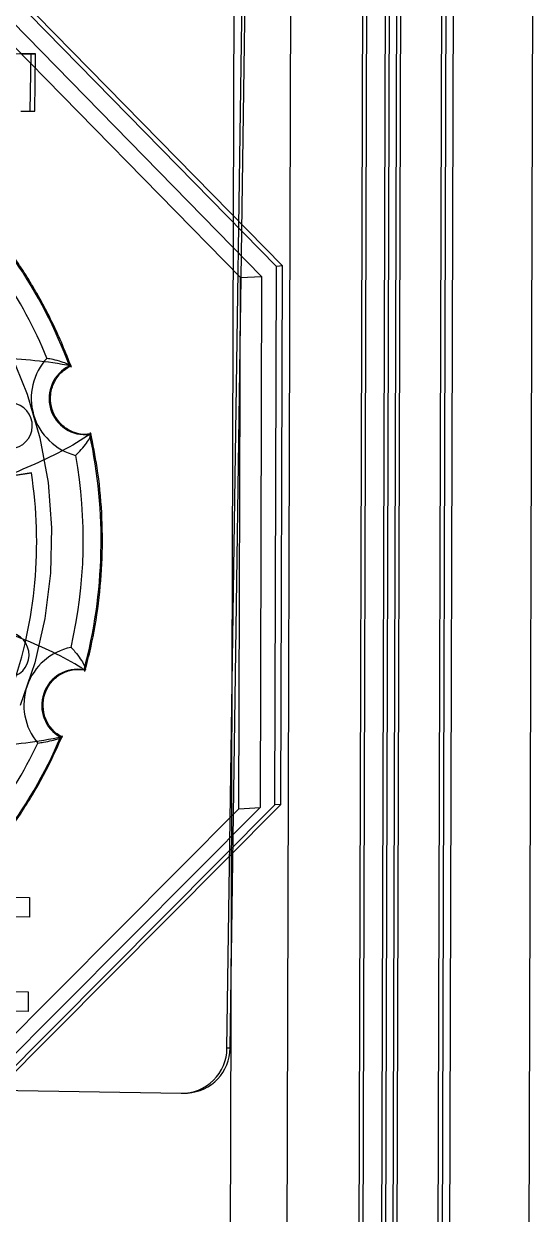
# Model space of a CAD drawing. Header units: millimetres. Extents: x -31.6 to 57.7, y -27.5 to 38.1.
# Drawn here: x 46.58 to 57.7, y -3.97 to 21.99 of the extents above; entities that cross this region are included whole.
import ezdxf

# ---------------------------------------------------------------- set-up
doc = ezdxf.new("R2010")
doc.units = ezdxf.units.MM

msp = doc.modelspace()

# ---------------------------------------------------------------- linework, layer by layer
at = {"color": 7, "linetype": 'Continuous', "lineweight": 25}
for p, q in [((55.812, -22.268), (55.974, 32.728)), ((57.538, -22.261), (57.7, 32.736)), ((53.988, 32.612), (53.826, -22.385)), ((53.921, -22.38), (54.083, 32.617)), ((54.481, 32.61), (54.319, -22.387)), ((54.414, -22.382), (54.576, 32.614)), ((54.728, 32.624), (54.566, -22.373)), ((54.661, -22.368), (54.823, 32.629)), ((55.552, -22.377), (55.714, 32.62)), ((55.647, -22.372), (55.809, 32.624)), ((51.03, -22.55), (51.193, 32.447)), ((52.263, -22.572), (52.426, 32.425)), ((51.005, -0.354), (51.461, 31.37)), ((51.073, -0.35), (51.529, 31.374)), ((52.083, 16.703), (43.911, 25.051)), ((52.214, 16.711), (44.042, 25.059)), ((51.299, 16.457), (43.243, 24.686)), ((43.703, 24.714), (51.76, 16.484)), ((46.71, 21.335), (44.797, 21.367)), ((44.886, 21.372), (46.799, 21.341)), ((46.834, 21.34), (46.488, 21.346)), ((46.528, 21.338), (46.735, 21.335)), ((46.799, 21.341), (46.71, 21.335)), ((46.717, 20.085), (46.735, 21.335)), ((46.735, 21.335), (46.834, 21.34)), ((46.816, 20.091), (46.834, 21.34)), ((46.51, 20.088), (46.717, 20.085)), ((46.717, 20.085), (46.816, 20.091)), ((52.048, 4.953), (52.083, 16.703)), ((52.214, 16.711), (52.083, 16.703)), ((52.18, 4.96), (52.214, 16.711)), ((51.265, 4.872), (51.299, 16.457)), ((51.299, 16.457), (51.76, 16.484)), ((51.76, 16.484), (51.726, 4.899)), ((44.382, 11.867), (46.743, 12.195)), ((46.743, 12.195), (44.794, 11.892)), ((43.827, -3.318), (52.048, 4.953)), ((43.959, -3.31), (52.18, 4.96)), ((52.18, 4.96), (52.048, 4.953)), ((43.16, -3.283), (51.265, 4.872)), ((51.726, 4.899), (43.621, -3.255)), ((51.265, 4.872), (51.726, 4.899)), ((46.278, 2.943), (46.704, 2.936)), ((46.704, 2.936), (46.698, 2.504)), ((46.698, 2.504), (46.272, 2.511)), ((46.249, 0.886), (46.675, 0.879)), ((46.675, 0.879), (46.668, 0.447)), ((46.668, 0.447), (46.242, 0.454)), ((51.073, -0.35), (51.005, -0.354)), ((25.614, -0.937), (50.005, -1.338)), ((50.078, -1.336), (50.145, -1.332))]:
    msp.add_line(p, q, dxfattribs=at)
at = {"color": 7, "linetype": 'Continuous', "lineweight": 25, "flags": 128}
msp.add_lwpolyline([(46.28, 14.833), (46.651, 13.915), (46.927, 12.963), (47.105, 11.987), (47.183, 10.998), (47.16, 10.007), (47.037, 9.023), (46.815, 8.057), (46.496, 7.12)], dxfattribs=at)
at = {"color": 7, "linetype": 'Continuous', "lineweight": 25}
for centre, radius, start, end in [((37.486, 10.768), 10.766, 20.4657, 47.9544), ((37.59, 10.773), 10.273, 22.4911, 45.929), ((48.028, 13.827), 1.289, 137.2013, 255.5671), ((47.918, 13.821), 0.791, 115.8697, 276.8986), ((46.262, 13.224), 0.5, 274.0736, 83.2929), ((37.383, 10.723), 10.879, 344.9752, 12.272), ((37.491, 10.729), 10.382, 346.9868, 10.2604), ((36.986, 10.699), 9.871, 340.8542, 8.7179), ((46.19, 8.225), 0.5, 274.0736, 83.2929), ((47.863, 7.132), 1.285, 101.5345, 220.1424), ((47.755, 7.125), 0.789, 80.1954, 241.4814), ((37.55, 10.654), 10.698, 309.1438, 336.7511), ((37.651, 10.663), 10.207, 311.1778, 334.7172), ((50.014, -0.347), 0.991, 269.4533, 359.5632), ((50.081, -0.342), 0.992, 273.7237, 359.5446)]:
    msp.add_arc(centre, radius, start, end, dxfattribs=at)
for points, knots in [([(47.616, 14.497), (47.552, 14.662), (47.369, 15.134), (47.004, 15.886), (46.497, 16.733), (45.914, 17.528), (45.311, 18.218), (44.883, 18.618), (44.694, 18.794)], [0, 0, 0, 0, 0.10099, 0.288707, 0.476466, 0.664214, 0.85195, 1, 1, 1, 1]), ([(47.573, 14.532), (47.553, 14.536), (47.264, 14.595), (46.717, 14.662), (45.658, 14.723), (44.338, 14.71), (43.29, 14.636), (42.765, 14.599)], [0, 0, 0, 0, 0.012219, 0.171555, 0.331071, 0.665452, 1, 1, 1, 1]), ([(47.082, 14.702), (47.084, 14.702), (47.126, 14.694), (47.234, 14.672), (47.392, 14.63), (47.525, 14.58), (47.593, 14.544), (47.61, 14.527), (47.586, 14.53), (47.573, 14.532)], [0, 0, 0, 0, 0.004829, 0.134668, 0.352448, 0.566963, 0.733912, 0.866891, 1, 1, 1, 1]), ([(48.047, 13.047), (48.012, 13.043), (47.891, 13.028), (47.68, 13.063), (47.445, 13.19), (47.266, 13.392), (47.163, 13.643), (47.148, 13.913), (47.223, 14.172), (47.375, 14.387), (47.522, 14.493), (47.606, 14.532), (47.615, 14.536)], [0, 0, 0, 0, 0.048153, 0.167142, 0.286448, 0.405093, 0.522898, 0.640063, 0.757001, 0.874048, 0.986498, 1, 1, 1, 1]), ([(48.013, 13.036), (47.997, 13.025), (47.771, 12.871), (47.318, 12.619), (46.401, 12.194), (45.21, 11.743), (44.228, 11.443), (43.737, 11.293)], [0, 0, 0, 0, 0.012219, 0.171555, 0.331071, 0.665452, 1, 1, 1, 1]), ([(47.707, 12.579), (47.708, 12.58), (47.739, 12.61), (47.817, 12.689), (47.925, 12.816), (48.007, 12.939), (48.042, 13.017), (48.044, 13.051), (48.024, 13.041), (48.013, 13.036)], [0, 0, 0, 0, 0.004829, 0.134668, 0.352448, 0.566963, 0.733912, 0.866891, 1, 1, 1, 1]), ([(47.908, 7.866), (47.952, 8.037), (48.078, 8.527), (48.218, 9.353), (48.299, 10.339), (48.288, 11.328), (48.199, 12.244), (48.084, 12.822), (48.033, 13.076)], [0, 0, 0, 0, 0.101006, 0.288745, 0.476538, 0.664337, 0.852142, 1, 1, 1, 1]), ([(47.89, 7.903), (47.874, 7.913), (47.655, 8.058), (47.214, 8.292), (46.317, 8.683), (45.146, 9.093), (44.178, 9.361), (43.694, 9.495)], [0, 0, 0, 0, 0.012219, 0.171555, 0.331071, 0.665452, 1, 1, 1, 1]), ([(47.606, 8.392), (47.607, 8.391), (47.637, 8.359), (47.711, 8.275), (47.813, 8.142), (47.889, 8.011), (47.92, 7.928), (47.92, 7.889), (47.9, 7.898), (47.89, 7.903)], [0, 0, 0, 0, 0.004829, 0.134668, 0.352448, 0.566963, 0.733912, 0.866891, 1, 1, 1, 1]), ([(47.422, 6.428), (47.391, 6.445), (47.284, 6.505), (47.132, 6.659), (47.014, 6.902), (46.983, 7.172), (47.042, 7.435), (47.183, 7.662), (47.389, 7.829), (47.634, 7.913), (47.817, 7.913), (47.909, 7.894), (47.921, 7.892)], [0, 0, 0, 0, 0.048195, 0.166313, 0.284255, 0.401509, 0.518452, 0.635441, 0.752926, 0.871233, 0.984462, 1, 1, 1, 1]), ([(47.379, 6.431), (47.358, 6.427), (47.066, 6.362), (46.516, 6.283), (45.453, 6.197), (44.132, 6.175), (43.087, 6.221), (42.565, 6.244)], [0, 0, 0, 0, 0.012219, 0.171555, 0.331071, 0.665452, 1, 1, 1, 1]), ([(44.297, 2.33), (44.433, 2.442), (44.819, 2.763), (45.411, 3.347), (46.049, 4.095), (46.613, 4.902), (47.074, 5.696), (47.316, 6.232), (47.423, 6.469)], [0, 0, 0, 0, 0.101016, 0.2886086, 0.4762562, 0.6639196, 0.8515989, 1, 1, 1, 1]), ([(46.88, 6.304), (46.882, 6.304), (46.924, 6.309), (47.034, 6.325), (47.193, 6.358), (47.328, 6.397), (47.398, 6.425), (47.416, 6.438), (47.391, 6.434), (47.379, 6.431)], [0, 0, 0, 0, 0.004829, 0.134668, 0.352448, 0.566963, 0.733912, 0.866891, 1, 1, 1, 1])]:
    msp.add_open_spline(points, degree=3, knots=knots, dxfattribs=at)

doc.saveas('drawing.dxf')
